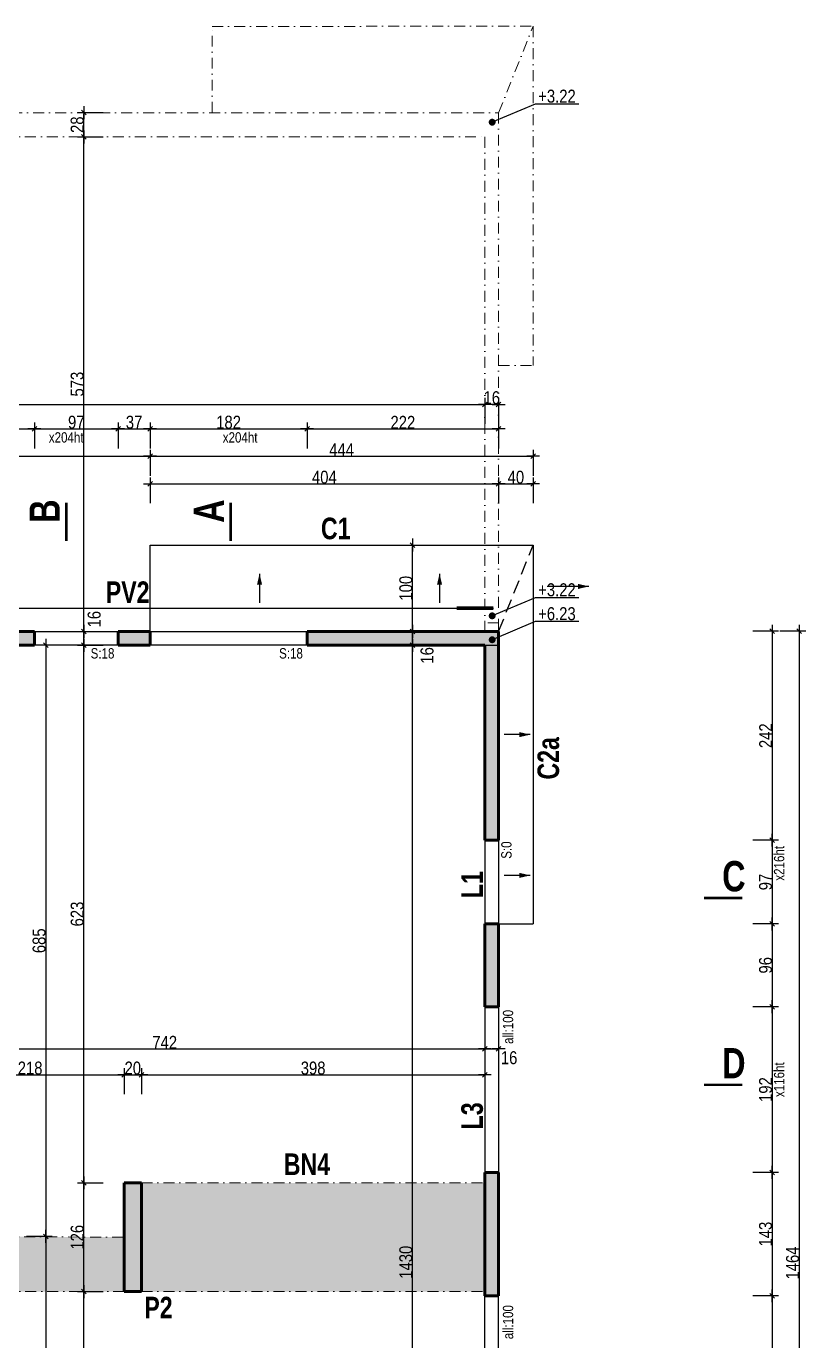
# Model space of a CAD drawing. Header units: centimetres. Extents: x 26018 to 82487, y -36363 to -12761.
# Drawn here: x 76307 to 77211, y -22152 to -20629 of the extents above; entities that cross this region are included whole.
import ezdxf
from ezdxf.enums import TextEntityAlignment as Align

# ---------------------------------------------------------------- set-up
doc = ezdxf.new("R2010")
doc.units = ezdxf.units.CM
doc.header["$LTSCALE"] = 0.5
doc.linetypes.add('CACHE2', pattern=[4.7625, 3.175, -1.5875])
doc.linetypes.add('TIRETPTX2', pattern=[50.8, 25.4, -12.7, 0, -12.7])
doc.layers.get('DEFPOINTS').update_dxf_attribs({"linetype": 'CONTINUOUS'})
for name, color, linetype in [('01_cote_gen', 4, 'CONTINUOUS'), ('01_linteaux', 2, 'CONTINUOUS'), ('01_poch_BN', 9, 'CONTINUOUS'), ('01_poch_murs', 253, 'CONTINUOUS'), ('01_poch_poteaux', 250, 'CONTINUOUS'), ('01_texte', 230, 'CONTINUOUS'), ('AA_COTES', 2, 'CONTINUOUS')]:
    doc.layers.add(name, color=color, linetype=linetype)
doc.layers.add('01_murs_coup', color=5, linetype='CONTINUOUS', lineweight=60)
doc.layers.add('01_tram_axes', color=2, linetype='TIRETPTX2', lineweight=9)
doc.styles.add('Arial Narrow', font='ARIALN.TTF')
doc.styles.add('impact', font='impact.ttf')
doc.styles.add('MATTE_TXT', font='arial.ttf')
doc.styles.add('STYLE2', font='ARIALN.TTF')
doc.dimstyles.new('JB50', dxfattribs={"dimscale": 0.1, "dimtxt": 150, "dimasz": 15, "dimexe": 0.1, "dimexo": 0.1, "dimgap": 0.09, "dimtad": 1, "dimdec": 1, "dimdsep": 46, "dimtxsty": 'STYLE2', "dimblk1": 'BOND_G', "dimblk2": 'BOND_D', "dimsah": 1, "dimcen": 1.5, "dimdle": 0.01, "dimse1": 1, "dimse2": 1, "dimclrd": 4, "dimclre": 2, "dimclrt": 6, "dimazin": 2, "dimtfac": 2.333333, "dimtdec": 1, "dimtix": 1, "dimtmove": 2, "dimatfit": 3, "dimldrblk": 'BOND_G', "dimfxl": 1, "dimtolj": 1, "dimtzin": 0, "dimarcsym": 0})

# ---------------------------------------------------------------- blocks, each defined once
blk = doc.blocks.new('BOND_G')
at = {"layer": 'AA_COTES', "color": 0}
for p, q in [((0, -5), (0, 15)), ((5, 0), (-5, 0)), ((1.8, 1.8), (-1.8, -1.8))]:
    blk.add_line(p, q, dxfattribs=at)
blk = doc.blocks.new('BOND_D')
at = {"layer": 'AA_COTES', "color": 0}
for p, q in [((5, 0), (-5, 0)), ((-1.8, -1.8), (1.8, 1.8)), ((0, 5), (0, -15))]:
    blk.add_line(p, q, dxfattribs=at)
blk = doc.blocks.new('*D6072')
at = {"layer": '01_cote_gen', "color": 4, "lineweight": -2, "ltscale": 2, "transparency": 16777216}
blk.add_line((77171.7, -21670.8), (77171.7, -21763.8), dxfattribs=at)
at = {"layer": 'DEFPOINTS', "color": 0, "ltscale": 2}
for p in [(77139.9, -21669.3), (77149.2, -21765.3), (77171.7, -21765.3)]:
    blk.add_point(p, dxfattribs=at)
at = {"layer": '01_cote_gen', "color": 4, "lineweight": -2, "ltscale": 2, "transparency": 16777216, "xscale": 1.5, "yscale": 1.5, "zscale": 1.5}
for name, p, rotation in [('BOND_G', (77171.7, -21669.3), 90), ('BOND_D', (77171.7, -21765.3), 270)]:
    blk.add_blockref(name, p, dxfattribs=dict(at, rotation=rotation))
at = {"layer": '01_cote_gen', "color": 6, "ltscale": 2, "transparency": 16777216, "insert": (77164.1, -21717.3), "char_height": 15, "attachment_point": 5, "rotation": 90, "style": 'STYLE2'}
blk.add_mtext('\\A1;96', dxfattribs=at)
blk = doc.blocks.new('*D6073')
at = {"layer": '01_cote_gen', "color": 4, "lineweight": -2, "ltscale": 2, "transparency": 16777216}
blk.add_line((77171.7, -21766.8), (77171.7, -21955.8), dxfattribs=at)
at = {"layer": 'DEFPOINTS', "color": 0, "ltscale": 2}
for p in [(77149.2, -21765.3), (77149.2, -21957.3), (77171.7, -21957.3)]:
    blk.add_point(p, dxfattribs=at)
at = {"layer": '01_cote_gen', "color": 4, "lineweight": -2, "ltscale": 2, "transparency": 16777216, "xscale": 1.5, "yscale": 1.5, "zscale": 1.5}
for name, p, rotation in [('BOND_G', (77171.7, -21765.3), 90), ('BOND_D', (77171.7, -21957.3), 270)]:
    blk.add_blockref(name, p, dxfattribs=dict(at, rotation=rotation))
at = {"layer": '01_cote_gen', "color": 6, "ltscale": 2, "transparency": 16777216, "insert": (77164.1, -21861.3), "char_height": 15, "attachment_point": 5, "rotation": 90, "style": 'STYLE2'}
blk.add_mtext('\\A1;192', dxfattribs=at)
blk = doc.blocks.new('*D6040')
at = {"layer": '01_cote_gen', "color": 4, "lineweight": -2, "ltscale": 2, "transparency": 16777216}
blk.add_line((77171.7, -21573.8), (77171.7, -21667.8), dxfattribs=at)
at = {"layer": 'DEFPOINTS', "color": 0, "ltscale": 2}
for p in [(77149.2, -21572.3), (77139.9, -21669.3), (77171.7, -21669.3)]:
    blk.add_point(p, dxfattribs=at)
at = {"layer": '01_cote_gen', "color": 4, "lineweight": -2, "ltscale": 2, "transparency": 16777216, "xscale": 1.5, "yscale": 1.5, "zscale": 1.5}
for name, p, rotation in [('BOND_G', (77171.7, -21572.3), 90), ('BOND_D', (77171.7, -21669.3), 270)]:
    blk.add_blockref(name, p, dxfattribs=dict(at, rotation=rotation))
at = {"layer": '01_cote_gen', "color": 6, "ltscale": 2, "transparency": 16777216, "insert": (77164.1, -21620.8), "char_height": 15, "attachment_point": 5, "rotation": 90, "style": 'STYLE2'}
blk.add_mtext('\\A1;97', dxfattribs=at)
blk = doc.blocks.new('*D5933')
at = {"layer": '01_cote_gen', "color": 4, "lineweight": -2, "transparency": 16777216}
blk.add_line((77171.7, -21331.8), (77171.7, -21570.8), dxfattribs=at)
at = {"layer": 'DEFPOINTS', "color": 0}
for p in [(77164.2, -21330.3), (77149.2, -21572.3), (77171.7, -21572.3)]:
    blk.add_point(p, dxfattribs=at)
at = {"layer": '01_cote_gen', "color": 4, "lineweight": -2, "transparency": 16777216, "xscale": 1.5, "yscale": 1.5, "zscale": 1.5}
for name, p, rotation in [('BOND_G', (77171.7, -21330.3), 90), ('BOND_D', (77171.7, -21572.3), 270)]:
    blk.add_blockref(name, p, dxfattribs=dict(at, rotation=rotation))
at = {"layer": '01_cote_gen', "color": 6, "transparency": 16777216, "insert": (77164.2, -21451.3), "char_height": 15, "attachment_point": 5, "rotation": 90, "style": 'STYLE2'}
blk.add_mtext('\\A1;242', dxfattribs=at)
blk = doc.blocks.new('*D5982')
at = {"layer": '01_cote_gen', "color": 4, "lineweight": -2, "transparency": 16777216}
blk.add_line((77171.7, -21958.8), (77171.7, -22098.8), dxfattribs=at)
at = {"layer": 'DEFPOINTS', "color": 0}
for p in [(77149.2, -21957.3), (76854.7, -22100.3), (77171.7, -22100.3)]:
    blk.add_point(p, dxfattribs=at)
at = {"layer": '01_cote_gen', "color": 4, "lineweight": -2, "transparency": 16777216, "xscale": 1.5, "yscale": 1.5, "zscale": 1.5}
for name, p, rotation in [('BOND_G', (77171.7, -21957.3), 90), ('BOND_D', (77171.7, -22100.3), 270)]:
    blk.add_blockref(name, p, dxfattribs=dict(at, rotation=rotation))
at = {"layer": '01_cote_gen', "color": 6, "transparency": 16777216, "insert": (77164.1, -22028.8), "char_height": 15, "attachment_point": 5, "rotation": 90, "style": 'STYLE2'}
blk.add_mtext('\\A1;143', dxfattribs=at)
blk = doc.blocks.new('*D6076')
at = {"layer": '01_cote_gen', "color": 4, "lineweight": -2, "transparency": 16777216}
blk.add_line((76204.2, -21844.1), (76419.2, -21844.1), dxfattribs=at)
at = {"layer": 'DEFPOINTS', "color": 0}
for p in [(76420.7, -21844.1), (76202.7, -21907.5), (76420.7, -21907.5)]:
    blk.add_point(p, dxfattribs=at)
at = {"layer": '01_cote_gen', "color": 4, "lineweight": -2, "transparency": 16777216, "xscale": 1.5, "yscale": 1.5, "zscale": 1.5, "rotation": 180}
blk.add_blockref('BOND_G', (76202.7, -21844.1), dxfattribs=at)
at = {"layer": '01_cote_gen', "color": 4, "lineweight": -2, "transparency": 16777216, "xscale": 1.5, "yscale": 1.5, "zscale": 1.5}
blk.add_blockref('BOND_D', (76420.7, -21844.1), dxfattribs=at)
at = {"layer": '01_cote_gen', "color": 6, "transparency": 16777216, "insert": (76311.7, -21836.5), "char_height": 15, "attachment_point": 5, "style": 'STYLE2'}
blk.add_mtext('\\A1;218', dxfattribs=at)
blk = doc.blocks.new('*D6077')
at = {"layer": '01_cote_gen', "color": 4, "lineweight": -2, "transparency": 16777216}
blk.add_line((76422.2, -21844.1), (76439.2, -21844.1), dxfattribs=at)
at = {"layer": 'DEFPOINTS', "color": 0}
for p in [(76420.7, -21851.6), (76440.7, -21844.1), (76440.7, -21907.5)]:
    blk.add_point(p, dxfattribs=at)
at = {"layer": '01_cote_gen', "color": 4, "lineweight": -2, "transparency": 16777216, "xscale": 1.5, "yscale": 1.5, "zscale": 1.5, "rotation": 180}
blk.add_blockref('BOND_G', (76420.7, -21844.1), dxfattribs=at)
at = {"layer": '01_cote_gen', "color": 4, "lineweight": -2, "transparency": 16777216, "xscale": 1.5, "yscale": 1.5, "zscale": 1.5}
blk.add_blockref('BOND_D', (76440.7, -21844.1), dxfattribs=at)
at = {"layer": '01_cote_gen', "color": 6, "transparency": 16777216, "insert": (76430.7, -21836.5), "char_height": 15, "attachment_point": 5, "style": 'STYLE2'}
blk.add_mtext('\\A1;20', dxfattribs=at)
blk = doc.blocks.new('*D6078')
at = {"layer": '01_cote_gen', "color": 4, "lineweight": -2, "transparency": 16777216}
blk.add_line((76442.2, -21844.1), (76837.2, -21844.1), dxfattribs=at)
at = {"layer": 'DEFPOINTS', "color": 0}
for p in [(76838.7, -21844.1), (76440.7, -21866.6), (76838.7, -21870.5)]:
    blk.add_point(p, dxfattribs=at)
at = {"layer": '01_cote_gen', "color": 4, "lineweight": -2, "transparency": 16777216, "xscale": 1.5, "yscale": 1.5, "zscale": 1.5, "rotation": 180}
blk.add_blockref('BOND_G', (76440.7, -21844.1), dxfattribs=at)
at = {"layer": '01_cote_gen', "color": 4, "lineweight": -2, "transparency": 16777216, "xscale": 1.5, "yscale": 1.5, "zscale": 1.5}
blk.add_blockref('BOND_D', (76838.7, -21844.1), dxfattribs=at)
at = {"layer": '01_cote_gen', "color": 6, "transparency": 16777216, "insert": (76639.7, -21836.5), "char_height": 15, "attachment_point": 5, "style": 'STYLE2'}
blk.add_mtext('\\A1;398', dxfattribs=at)
blk = doc.blocks.new('*D6080')
at = {"layer": '01_cote_gen', "color": 4, "lineweight": -2, "transparency": 16777216}
blk.add_line((76374, -22093.9), (76374, -21970.9), dxfattribs=at)
at = {"layer": 'DEFPOINTS', "color": 0}
for p in [(76374, -21969.4), (76420.7, -21969.4), (76420.7, -22095.4)]:
    blk.add_point(p, dxfattribs=at)
at = {"layer": '01_cote_gen', "color": 4, "lineweight": -2, "transparency": 16777216, "xscale": 1.5, "yscale": 1.5, "zscale": 1.5}
for name, p, rotation in [('BOND_D', (76374, -21969.4), 90), ('BOND_G', (76374, -22095.4), 270)]:
    blk.add_blockref(name, p, dxfattribs=dict(at, rotation=rotation))
at = {"layer": '01_cote_gen', "color": 6, "transparency": 16777216, "insert": (76366.3, -22032.4), "char_height": 15, "attachment_point": 5, "rotation": 90, "style": 'STYLE2'}
blk.add_mtext('\\A1;126', dxfattribs=at)
blk = doc.blocks.new('*D6081')
at = {"layer": '01_cote_gen', "color": 4, "lineweight": -2, "transparency": 16777216}
blk.add_line((76374, -21967.9), (76374, -21347.9), dxfattribs=at)
at = {"layer": 'DEFPOINTS', "color": 0}
for p in [(76374, -21346.4), (76440, -21346.4), (76396.5, -21969.4)]:
    blk.add_point(p, dxfattribs=at)
at = {"layer": '01_cote_gen', "color": 4, "lineweight": -2, "transparency": 16777216, "xscale": 1.5, "yscale": 1.5, "zscale": 1.5}
for name, p, rotation in [('BOND_D', (76374, -21346.4), 90), ('BOND_G', (76374, -21969.4), 270)]:
    blk.add_blockref(name, p, dxfattribs=dict(at, rotation=rotation))
at = {"layer": '01_cote_gen', "color": 6, "transparency": 16777216, "insert": (76366.3, -21657.9), "char_height": 15, "attachment_point": 5, "rotation": 90, "style": 'STYLE2'}
blk.add_mtext('\\A1;623', dxfattribs=at)
blk = doc.blocks.new('*D6082')
at = {"layer": '01_cote_gen', "color": 4, "lineweight": -2, "transparency": 16777216}
blk.add_line((76374, -21344.9), (76374, -21331.9), dxfattribs=at)
at = {"layer": 'DEFPOINTS', "color": 0}
for p in [(76374, -21330.4), (76489.2, -21330.4), (76489.2, -21346.4)]:
    blk.add_point(p, dxfattribs=at)
at = {"layer": '01_cote_gen', "color": 4, "lineweight": -2, "transparency": 16777216, "xscale": 1.5, "yscale": 1.5, "zscale": 1.5}
for name, p, rotation in [('BOND_D', (76374, -21330.4), 90), ('BOND_G', (76374, -21346.4), 270)]:
    blk.add_blockref(name, p, dxfattribs=dict(at, rotation=rotation))
at = {"layer": '01_cote_gen', "color": 6, "transparency": 16777216, "insert": (76386, -21316.3), "char_height": 15, "attachment_point": 5, "rotation": 90, "style": 'STYLE2'}
blk.add_mtext('\\A1;16', dxfattribs=at)
blk = doc.blocks.new('*D6083')
at = {"layer": '01_cote_gen', "color": 4, "lineweight": -2, "transparency": 16777216}
blk.add_line((76374, -21328.9), (76374, -20758.9), dxfattribs=at)
at = {"layer": 'DEFPOINTS', "color": 0}
for p in [(76374, -20757.4), (76412.4, -20757.4), (76449.5, -21330.4)]:
    blk.add_point(p, dxfattribs=at)
at = {"layer": '01_cote_gen', "color": 4, "lineweight": -2, "transparency": 16777216, "xscale": 1.5, "yscale": 1.5, "zscale": 1.5}
for name, p, rotation in [('BOND_D', (76374, -20757.4), 90), ('BOND_G', (76374, -21330.4), 270)]:
    blk.add_blockref(name, p, dxfattribs=dict(at, rotation=rotation))
at = {"layer": '01_cote_gen', "color": 6, "transparency": 16777216, "insert": (76366.3, -21043.9), "char_height": 15, "attachment_point": 5, "rotation": 90, "style": 'STYLE2'}
blk.add_mtext('\\A1;573', dxfattribs=at)
blk = doc.blocks.new('*D6084')
at = {"layer": '01_cote_gen', "color": 4, "lineweight": -2, "transparency": 16777216}
blk.add_line((76374, -20755.8), (76374, -20730.8), dxfattribs=at)
at = {"layer": 'DEFPOINTS', "color": 0}
for p in [(76374, -20729.3), (76413.5, -20729.3), (76413.5, -20757.3)]:
    blk.add_point(p, dxfattribs=at)
at = {"layer": '01_cote_gen', "color": 4, "lineweight": -2, "transparency": 16777216, "xscale": 1.5, "yscale": 1.5, "zscale": 1.5}
for name, p, rotation in [('BOND_D', (76374, -20729.3), 90), ('BOND_G', (76374, -20757.3), 270)]:
    blk.add_blockref(name, p, dxfattribs=dict(at, rotation=rotation))
at = {"layer": '01_cote_gen', "color": 6, "transparency": 16777216, "insert": (76366.3, -20743.3), "char_height": 15, "attachment_point": 5, "rotation": 90, "style": 'STYLE2'}
blk.add_mtext('\\A1;28', dxfattribs=at)
blk = doc.blocks.new('*D6085')
at = {"layer": '01_cote_gen', "color": 4, "lineweight": -2, "transparency": 16777216}
blk.add_line((76098.2, -21814.1), (76837.2, -21814.1), dxfattribs=at)
at = {"layer": 'DEFPOINTS', "color": 0}
for p in [(76096.7, -21807.2), (76838.7, -21800), (76838.7, -21814.1)]:
    blk.add_point(p, dxfattribs=at)
at = {"layer": '01_cote_gen', "color": 4, "lineweight": -2, "transparency": 16777216, "xscale": 1.5, "yscale": 1.5, "zscale": 1.5, "rotation": 180}
blk.add_blockref('BOND_G', (76096.7, -21814.1), dxfattribs=at)
at = {"layer": '01_cote_gen', "color": 4, "lineweight": -2, "transparency": 16777216, "xscale": 1.5, "yscale": 1.5, "zscale": 1.5}
blk.add_blockref('BOND_D', (76838.7, -21814.1), dxfattribs=at)
at = {"layer": '01_cote_gen', "color": 6, "transparency": 16777216, "insert": (76467.7, -21806.6), "char_height": 15, "attachment_point": 5, "style": 'STYLE2'}
blk.add_mtext('\\A1;742', dxfattribs=at)
blk = doc.blocks.new('*D6097')
at = {"layer": '01_cote_gen', "color": 4, "lineweight": -2, "transparency": 16777216}
blk.add_line((76374, -22774.9), (76374, -22096.9), dxfattribs=at)
at = {"layer": 'DEFPOINTS', "color": 0}
for p in [(76374, -22095.4), (76396.5, -22095.4), (76383.6, -22776.4)]:
    blk.add_point(p, dxfattribs=at)
at = {"layer": '01_cote_gen', "color": 4, "lineweight": -2, "transparency": 16777216, "xscale": 1.5, "yscale": 1.5, "zscale": 1.5}
for name, p, rotation in [('BOND_D', (76374, -22095.4), 90), ('BOND_G', (76374, -22776.4), 270)]:
    blk.add_blockref(name, p, dxfattribs=dict(at, rotation=rotation))
at = {"layer": '01_cote_gen', "color": 6, "transparency": 16777216, "insert": (76366.3, -22435.9), "char_height": 15, "attachment_point": 5, "rotation": 90, "style": 'STYLE2'}
blk.add_mtext('\\A1;681', dxfattribs=at)
blk = doc.blocks.new('*D6099')
at = {"layer": '01_cote_gen', "color": 4, "lineweight": -2, "transparency": 16777216}
blk.add_line((76329.9, -21347.9), (76329.9, -22029.9), dxfattribs=at)
at = {"layer": 'DEFPOINTS', "color": 0}
for p in [(76329.9, -21346.4), (76307.4, -22031.4), (76329.9, -22031.4)]:
    blk.add_point(p, dxfattribs=at)
at = {"layer": '01_cote_gen', "color": 4, "lineweight": -2, "transparency": 16777216, "xscale": 1.5, "yscale": 1.5, "zscale": 1.5}
for name, p, rotation in [('BOND_G', (76329.9, -21346.4), 90), ('BOND_D', (76329.9, -22031.4), 270)]:
    blk.add_blockref(name, p, dxfattribs=dict(at, rotation=rotation))
at = {"layer": '01_cote_gen', "color": 6, "transparency": 16777216, "insert": (76322.2, -21688.9), "char_height": 15, "attachment_point": 5, "rotation": 90, "style": 'STYLE2'}
blk.add_mtext('\\A1;685', dxfattribs=at)
blk = doc.blocks.new('*D6101')
at = {"layer": '01_cote_gen', "color": 4, "lineweight": -2, "transparency": 16777216}
blk.add_line((76329.9, -22032.9), (76329.9, -22774.9), dxfattribs=at)
at = {"layer": 'DEFPOINTS', "color": 0}
for p in [(76322.4, -22031.4), (76329.9, -22776.4), (76340, -22776.4)]:
    blk.add_point(p, dxfattribs=at)
at = {"layer": '01_cote_gen', "color": 4, "lineweight": -2, "transparency": 16777216, "xscale": 1.5, "yscale": 1.5, "zscale": 1.5}
for name, p, rotation in [('BOND_G', (76329.9, -22031.4), 90), ('BOND_D', (76329.9, -22776.4), 270)]:
    blk.add_blockref(name, p, dxfattribs=dict(at, rotation=rotation))
at = {"layer": '01_cote_gen', "color": 6, "transparency": 16777216, "insert": (76321.3, -22437.6), "char_height": 15, "attachment_point": 5, "rotation": 90, "style": 'STYLE2'}
blk.add_mtext('\\A1;745', dxfattribs=at)
blk = doc.blocks.new('*D6131')
at = {"layer": '01_cote_gen', "color": 4, "lineweight": -2, "transparency": 16777216}
blk.add_line((75838.2, -21095.8), (76315.2, -21095.8), dxfattribs=at)
at = {"layer": 'DEFPOINTS', "color": 0}
for p in [(76316.7, -21095.8), (75836.7, -21132.7), (76316.7, -21132.7)]:
    blk.add_point(p, dxfattribs=at)
at = {"layer": '01_cote_gen', "color": 4, "lineweight": -2, "transparency": 16777216, "xscale": 1.5, "yscale": 1.5, "zscale": 1.5, "rotation": 180}
blk.add_blockref('BOND_G', (75836.7, -21095.8), dxfattribs=at)
at = {"layer": '01_cote_gen', "color": 4, "lineweight": -2, "transparency": 16777216, "xscale": 1.5, "yscale": 1.5, "zscale": 1.5}
blk.add_blockref('BOND_D', (76316.7, -21095.8), dxfattribs=at)
at = {"layer": '01_cote_gen', "color": 6, "transparency": 16777216, "insert": (76076.7, -21088.1), "char_height": 15, "attachment_point": 5, "style": 'STYLE2'}
blk.add_mtext('\\A1;480', dxfattribs=at)
blk = doc.blocks.new('*D6132')
at = {"layer": '01_cote_gen', "color": 4, "lineweight": -2, "transparency": 16777216}
blk.add_line((76318.2, -21095.8), (76412.2, -21095.8), dxfattribs=at)
at = {"layer": 'DEFPOINTS', "color": 0}
for p in [(76413.7, -21095.8), (76316.7, -21132.7), (76413.7, -21132.7)]:
    blk.add_point(p, dxfattribs=at)
at = {"layer": '01_cote_gen', "color": 4, "lineweight": -2, "transparency": 16777216, "xscale": 1.5, "yscale": 1.5, "zscale": 1.5, "rotation": 180}
blk.add_blockref('BOND_G', (76316.7, -21095.8), dxfattribs=at)
at = {"layer": '01_cote_gen', "color": 4, "lineweight": -2, "transparency": 16777216, "xscale": 1.5, "yscale": 1.5, "zscale": 1.5}
blk.add_blockref('BOND_D', (76413.7, -21095.8), dxfattribs=at)
at = {"layer": '01_cote_gen', "color": 6, "transparency": 16777216, "insert": (76365.2, -21088.1), "char_height": 15, "attachment_point": 5, "style": 'STYLE2'}
blk.add_mtext('\\A1;97', dxfattribs=at)
blk = doc.blocks.new('*D6133')
at = {"layer": '01_cote_gen', "color": 4, "lineweight": -2, "transparency": 16777216}
blk.add_line((76415.2, -21095.8), (76449.2, -21095.8), dxfattribs=at)
at = {"layer": 'DEFPOINTS', "color": 0}
for p in [(76450.7, -21095.8), (76413.7, -21132.7), (76450.7, -21141.7)]:
    blk.add_point(p, dxfattribs=at)
at = {"layer": '01_cote_gen', "color": 4, "lineweight": -2, "transparency": 16777216, "xscale": 1.5, "yscale": 1.5, "zscale": 1.5, "rotation": 180}
blk.add_blockref('BOND_G', (76413.7, -21095.8), dxfattribs=at)
at = {"layer": '01_cote_gen', "color": 4, "lineweight": -2, "transparency": 16777216, "xscale": 1.5, "yscale": 1.5, "zscale": 1.5}
blk.add_blockref('BOND_D', (76450.7, -21095.8), dxfattribs=at)
at = {"layer": '01_cote_gen', "color": 6, "transparency": 16777216, "insert": (76432.2, -21088.1), "char_height": 15, "attachment_point": 5, "style": 'STYLE2'}
blk.add_mtext('\\A1;37', dxfattribs=at)
blk = doc.blocks.new('*D6134')
at = {"layer": '01_cote_gen', "color": 4, "lineweight": -2, "transparency": 16777216}
blk.add_line((76452.2, -21095.8), (76631.2, -21095.8), dxfattribs=at)
at = {"layer": 'DEFPOINTS', "color": 0}
for p in [(76632.7, -21095.8), (76450.7, -21141.7), (76632.7, -21141.7)]:
    blk.add_point(p, dxfattribs=at)
at = {"layer": '01_cote_gen', "color": 4, "lineweight": -2, "transparency": 16777216, "xscale": 1.5, "yscale": 1.5, "zscale": 1.5, "rotation": 180}
blk.add_blockref('BOND_G', (76450.7, -21095.8), dxfattribs=at)
at = {"layer": '01_cote_gen', "color": 4, "lineweight": -2, "transparency": 16777216, "xscale": 1.5, "yscale": 1.5, "zscale": 1.5}
blk.add_blockref('BOND_D', (76632.7, -21095.8), dxfattribs=at)
at = {"layer": '01_cote_gen', "color": 6, "transparency": 16777216, "insert": (76541.7, -21088.1), "char_height": 15, "attachment_point": 5, "style": 'STYLE2'}
blk.add_mtext('\\A1;182', dxfattribs=at)
blk = doc.blocks.new('*D6135')
at = {"layer": '01_cote_gen', "color": 4, "lineweight": -2, "transparency": 16777216}
blk.add_line((76634.2, -21095.8), (76853.2, -21095.8), dxfattribs=at)
at = {"layer": 'DEFPOINTS', "color": 0}
for p in [(76854.7, -21095.8), (76632.7, -21141.7), (76854.7, -21246.6)]:
    blk.add_point(p, dxfattribs=at)
at = {"layer": '01_cote_gen', "color": 4, "lineweight": -2, "transparency": 16777216, "xscale": 1.5, "yscale": 1.5, "zscale": 1.5, "rotation": 180}
blk.add_blockref('BOND_G', (76632.7, -21095.8), dxfattribs=at)
at = {"layer": '01_cote_gen', "color": 4, "lineweight": -2, "transparency": 16777216, "xscale": 1.5, "yscale": 1.5, "zscale": 1.5}
blk.add_blockref('BOND_D', (76854.7, -21095.8), dxfattribs=at)
at = {"layer": '01_cote_gen', "color": 6, "transparency": 16777216, "insert": (76743.7, -21088.2), "char_height": 15, "attachment_point": 5, "style": 'STYLE2'}
blk.add_mtext('\\A1;222', dxfattribs=at)
blk = doc.blocks.new('*D6137')
at = {"layer": '01_cote_gen', "color": 4, "lineweight": -2, "transparency": 16777216}
for p, q in [((76837.2, -21067.4), (76835.7, -21067.4)), ((76854.7, -21067.4), (76838.7, -21067.4)), ((76856.2, -21067.4), (76857.7, -21067.4))]:
    blk.add_line(p, q, dxfattribs=at)
at = {"layer": 'DEFPOINTS', "color": 0}
for p in [(76838.7, -21067.4), (76838.7, -21165.3), (76854.7, -21165.3)]:
    blk.add_point(p, dxfattribs=at)
at = {"layer": '01_cote_gen', "color": 4, "lineweight": -2, "transparency": 16777216, "xscale": 1.5, "yscale": 1.5, "zscale": 1.5}
blk.add_blockref('BOND_D', (76838.7, -21067.4), dxfattribs=at)
at = {"layer": '01_cote_gen', "color": 4, "lineweight": -2, "transparency": 16777216, "xscale": 1.5, "yscale": 1.5, "zscale": 1.5, "rotation": 180}
blk.add_blockref('BOND_G', (76854.7, -21067.4), dxfattribs=at)
at = {"layer": '01_cote_gen', "color": 6, "transparency": 16777216, "insert": (76846.7, -21059.7), "char_height": 15, "attachment_point": 5, "style": 'STYLE2'}
blk.add_mtext('\\A1;16', dxfattribs=at)
blk = doc.blocks.new('*D6138')
at = {"layer": '01_cote_gen', "color": 4, "lineweight": -2, "transparency": 16777216}
blk.add_line((75338.2, -21067.4), (76837.2, -21067.4), dxfattribs=at)
at = {"layer": 'DEFPOINTS', "color": 0}
for p in [(76838.7, -21067.4), (75336.7, -21079.7), (76838.7, -21084.8)]:
    blk.add_point(p, dxfattribs=at)
at = {"layer": '01_cote_gen', "color": 4, "lineweight": -2, "transparency": 16777216, "xscale": 1.5, "yscale": 1.5, "zscale": 1.5, "rotation": 180}
blk.add_blockref('BOND_G', (75336.7, -21067.4), dxfattribs=at)
at = {"layer": '01_cote_gen', "color": 4, "lineweight": -2, "transparency": 16777216, "xscale": 1.5, "yscale": 1.5, "zscale": 1.5}
blk.add_blockref('BOND_D', (76838.7, -21067.4), dxfattribs=at)
at = {"layer": '01_cote_gen', "color": 6, "transparency": 16777216, "insert": (76087.7, -21059.7), "char_height": 15, "attachment_point": 5, "style": 'STYLE2'}
blk.add_mtext('\\A1;1502', dxfattribs=at)
blk = doc.blocks.new('*D6142')
at = {"layer": '01_cote_gen', "color": 4, "lineweight": -2, "transparency": 16777216}
blk.add_line((75667.2, -21127.5), (76449.2, -21127.5), dxfattribs=at)
at = {"layer": 'DEFPOINTS', "color": 0}
for p in [(76450.7, -21127.5), (75665.7, -21182), (76450.7, -21230.4)]:
    blk.add_point(p, dxfattribs=at)
at = {"layer": '01_cote_gen', "color": 4, "lineweight": -2, "transparency": 16777216, "xscale": 1.5, "yscale": 1.5, "zscale": 1.5, "rotation": 180}
blk.add_blockref('BOND_G', (75665.7, -21127.5), dxfattribs=at)
at = {"layer": '01_cote_gen', "color": 4, "lineweight": -2, "transparency": 16777216, "xscale": 1.5, "yscale": 1.5, "zscale": 1.5}
blk.add_blockref('BOND_D', (76450.7, -21127.5), dxfattribs=at)
at = {"layer": '01_cote_gen', "color": 6, "transparency": 16777216, "insert": (76058.2, -21119.8), "char_height": 15, "attachment_point": 5, "style": 'STYLE2'}
blk.add_mtext('\\A1;785', dxfattribs=at)
blk = doc.blocks.new('*D6143')
at = {"layer": '01_cote_gen', "color": 4, "lineweight": -2, "transparency": 16777216}
blk.add_line((76452.2, -21127.5), (76893.2, -21127.5), dxfattribs=at)
at = {"layer": 'DEFPOINTS', "color": 0}
for p in [(76894.7, -21127.5), (76450.7, -21230.4), (76894.7, -21230.4)]:
    blk.add_point(p, dxfattribs=at)
at = {"layer": '01_cote_gen', "color": 4, "lineweight": -2, "transparency": 16777216, "xscale": 1.5, "yscale": 1.5, "zscale": 1.5, "rotation": 180}
blk.add_blockref('BOND_G', (76450.7, -21127.5), dxfattribs=at)
at = {"layer": '01_cote_gen', "color": 4, "lineweight": -2, "transparency": 16777216, "xscale": 1.5, "yscale": 1.5, "zscale": 1.5}
blk.add_blockref('BOND_D', (76894.7, -21127.5), dxfattribs=at)
at = {"layer": '01_cote_gen', "color": 6, "transparency": 16777216, "insert": (76672.7, -21119.9), "char_height": 15, "attachment_point": 5, "style": 'STYLE2'}
blk.add_mtext('\\A1;444', dxfattribs=at)
blk = doc.blocks.new('*D6144')
at = {"layer": '01_cote_gen', "color": 4, "lineweight": -2, "transparency": 16777216}
blk.add_line((76452.2, -21159.5), (76853.2, -21159.5), dxfattribs=at)
at = {"layer": 'DEFPOINTS', "color": 0}
for p in [(76854.7, -21159.5), (76450.7, -21230.4), (76854.7, -21230.4)]:
    blk.add_point(p, dxfattribs=at)
at = {"layer": '01_cote_gen', "color": 4, "lineweight": -2, "transparency": 16777216, "xscale": 1.5, "yscale": 1.5, "zscale": 1.5, "rotation": 180}
blk.add_blockref('BOND_G', (76450.7, -21159.5), dxfattribs=at)
at = {"layer": '01_cote_gen', "color": 4, "lineweight": -2, "transparency": 16777216, "xscale": 1.5, "yscale": 1.5, "zscale": 1.5}
blk.add_blockref('BOND_D', (76854.7, -21159.5), dxfattribs=at)
at = {"layer": '01_cote_gen', "color": 6, "transparency": 16777216, "insert": (76652.7, -21151.8), "char_height": 15, "attachment_point": 5, "style": 'STYLE2'}
blk.add_mtext('\\A1;404', dxfattribs=at)
blk = doc.blocks.new('*D6145')
at = {"layer": '01_cote_gen', "color": 4, "lineweight": -2, "transparency": 16777216}
blk.add_line((76856.2, -21159.5), (76893.2, -21159.5), dxfattribs=at)
at = {"layer": 'DEFPOINTS', "color": 0}
for p in [(76894.7, -21159.5), (76854.7, -21230.4), (76894.7, -21230.4)]:
    blk.add_point(p, dxfattribs=at)
at = {"layer": '01_cote_gen', "color": 4, "lineweight": -2, "transparency": 16777216, "xscale": 1.5, "yscale": 1.5, "zscale": 1.5, "rotation": 180}
blk.add_blockref('BOND_G', (76854.7, -21159.5), dxfattribs=at)
at = {"layer": '01_cote_gen', "color": 4, "lineweight": -2, "transparency": 16777216, "xscale": 1.5, "yscale": 1.5, "zscale": 1.5}
blk.add_blockref('BOND_D', (76894.7, -21159.5), dxfattribs=at)
at = {"layer": '01_cote_gen', "color": 6, "transparency": 16777216, "insert": (76874.7, -21151.8), "char_height": 15, "attachment_point": 5, "style": 'STYLE2'}
blk.add_mtext('\\A1;40', dxfattribs=at)
blk = doc.blocks.new('*D6146')
at = {"layer": '01_cote_gen', "color": 4, "lineweight": -2, "transparency": 16777216}
blk.add_line((77171.7, -22101.8), (77171.7, -22290.8), dxfattribs=at)
at = {"layer": 'DEFPOINTS', "color": 0}
for p in [(77149.2, -22100.3), (77164.2, -22292.3), (77171.7, -22292.3)]:
    blk.add_point(p, dxfattribs=at)
at = {"layer": '01_cote_gen', "color": 4, "lineweight": -2, "transparency": 16777216, "xscale": 1.5, "yscale": 1.5, "zscale": 1.5}
for name, p, rotation in [('BOND_G', (77171.7, -22100.3), 90), ('BOND_D', (77171.7, -22292.3), 270)]:
    blk.add_blockref(name, p, dxfattribs=dict(at, rotation=rotation))
at = {"layer": '01_cote_gen', "color": 6, "transparency": 16777216, "insert": (77164.1, -22196.3), "char_height": 15, "attachment_point": 5, "rotation": 90, "style": 'STYLE2'}
blk.add_mtext('\\A1;192', dxfattribs=at)
blk = doc.blocks.new('*D6147')
at = {"layer": '01_cote_gen', "color": 4, "lineweight": -2, "transparency": 16777216}
blk.add_line((77203.1, -21331.8), (77203.1, -22792.8), dxfattribs=at)
at = {"layer": 'DEFPOINTS', "color": 0}
for p in [(77179.2, -21330.3), (77179.2, -22794.3), (77203.1, -22794.3)]:
    blk.add_point(p, dxfattribs=at)
at = {"layer": '01_cote_gen', "color": 4, "lineweight": -2, "transparency": 16777216, "xscale": 1.5, "yscale": 1.5, "zscale": 1.5}
for name, p, rotation in [('BOND_G', (77203.1, -21330.3), 90), ('BOND_D', (77203.1, -22794.3), 270)]:
    blk.add_blockref(name, p, dxfattribs=dict(at, rotation=rotation))
at = {"layer": '01_cote_gen', "color": 6, "transparency": 16777216, "insert": (77195.4, -22062.3), "char_height": 15, "attachment_point": 5, "rotation": 90, "style": 'STYLE2'}
blk.add_mtext('\\A1;1464', dxfattribs=at)
blk = doc.blocks.new('*D6148')
at = {"layer": '01_cote_gen', "color": 4, "lineweight": -2, "transparency": 16777216}
blk.add_line((76754.9, -22774.9), (76754.9, -21347.9), dxfattribs=at)
at = {"layer": 'DEFPOINTS', "color": 0}
for p in [(76754.9, -21346.4), (76808.6, -21346.4), (76808.6, -22776.4)]:
    blk.add_point(p, dxfattribs=at)
at = {"layer": '01_cote_gen', "color": 4, "lineweight": -2, "transparency": 16777216, "xscale": 1.5, "yscale": 1.5, "zscale": 1.5}
for name, p, rotation in [('BOND_D', (76754.9, -21346.4), 90), ('BOND_G', (76754.9, -22776.4), 270)]:
    blk.add_blockref(name, p, dxfattribs=dict(at, rotation=rotation))
at = {"layer": '01_cote_gen', "color": 6, "transparency": 16777216, "insert": (76747.2, -22061.4), "char_height": 15, "attachment_point": 5, "rotation": 90, "style": 'STYLE2'}
blk.add_mtext('\\A1;1430', dxfattribs=at)
blk = doc.blocks.new('*D6149')
at = {"layer": '01_cote_gen', "color": 4, "lineweight": -2, "transparency": 16777216}
blk.add_line((76754.9, -21344.9), (76754.9, -21331.9), dxfattribs=at)
at = {"layer": 'DEFPOINTS', "color": 0}
for p in [(76754.9, -21330.4), (76787.1, -21330.4), (76787.1, -21346.4)]:
    blk.add_point(p, dxfattribs=at)
at = {"layer": '01_cote_gen', "color": 4, "lineweight": -2, "transparency": 16777216, "xscale": 1.5, "yscale": 1.5, "zscale": 1.5}
for name, p, rotation in [('BOND_D', (76754.9, -21330.4), 90), ('BOND_G', (76754.9, -21346.4), 270)]:
    blk.add_blockref(name, p, dxfattribs=dict(at, rotation=rotation))
at = {"layer": '01_cote_gen', "color": 6, "transparency": 16777216, "insert": (76771.8, -21358.2), "char_height": 15, "attachment_point": 5, "rotation": 90, "style": 'STYLE2'}
blk.add_mtext('\\A1;16', dxfattribs=at)
blk = doc.blocks.new('*D6150')
at = {"layer": '01_cote_gen', "color": 4, "lineweight": -2, "transparency": 16777216}
blk.add_line((76754.9, -21328.9), (76754.9, -21231.9), dxfattribs=at)
at = {"layer": 'DEFPOINTS', "color": 0}
for p in [(76754.9, -21230.4), (76776.1, -21230.4), (76776.1, -21330.4)]:
    blk.add_point(p, dxfattribs=at)
at = {"layer": '01_cote_gen', "color": 4, "lineweight": -2, "transparency": 16777216, "xscale": 1.5, "yscale": 1.5, "zscale": 1.5}
for name, p, rotation in [('BOND_D', (76754.9, -21230.4), 90), ('BOND_G', (76754.9, -21330.4), 270)]:
    blk.add_blockref(name, p, dxfattribs=dict(at, rotation=rotation))
at = {"layer": '01_cote_gen', "color": 6, "transparency": 16777216, "insert": (76747.2, -21280.4), "char_height": 15, "attachment_point": 5, "rotation": 90, "style": 'STYLE2'}
blk.add_mtext('\\A1;100', dxfattribs=at)
blk = doc.blocks.new('*D6253')
at = {"layer": '01_cote_gen', "color": 4, "lineweight": -2, "transparency": 16777216}
blk.add_line((76840.2, -21814.1), (76853.2, -21814.1), dxfattribs=at)
at = {"layer": 'DEFPOINTS', "color": 0}
for p in [(76838.7, -21821.6), (76854.7, -21814.1), (76854.7, -21821.6)]:
    blk.add_point(p, dxfattribs=at)
at = {"layer": '01_cote_gen', "color": 4, "lineweight": -2, "transparency": 16777216, "xscale": 1.5, "yscale": 1.5, "zscale": 1.5, "rotation": 180}
blk.add_blockref('BOND_G', (76838.7, -21814.1), dxfattribs=at)
at = {"layer": '01_cote_gen', "color": 4, "lineweight": -2, "transparency": 16777216, "xscale": 1.5, "yscale": 1.5, "zscale": 1.5}
blk.add_blockref('BOND_D', (76854.7, -21814.1), dxfattribs=at)
at = {"layer": '01_cote_gen', "color": 6, "transparency": 16777216, "insert": (76866.8, -21824.5), "char_height": 15, "attachment_point": 5, "style": 'STYLE2'}
blk.add_mtext('\\A1;16', dxfattribs=at)

msp = doc.modelspace()

# ---------------------------------------------------------------- hatches: boundary and pattern name
at = {"layer": '01_poch_BN'}
h = msp.add_hatch(color=256, dxfattribs=at)
h.dxf.hatch_style = 1
h.paths.add_polyline_path([(76838.716, -21969.389), (76440.72, -21969.389), (76440.72, -22095.389), (76838.716, -22095.389)])
h = msp.add_hatch(color=256, dxfattribs=at)
h.dxf.hatch_style = 1
h.paths.add_polyline_path([(76420.72, -22032.389), (76202.72, -22031.389), (76202.72, -22095.389), (76420.72, -22095.389)])
at = {"layer": '01_poch_murs'}
h = msp.add_hatch(color=256, dxfattribs=at)
h.dxf.hatch_style = 1
h.paths.add_polyline_path([(75336.718, -21346.388), (75320.718, -21346.388), (75320.718, -21526.322), (75336.718, -21526.322)])
h.paths.add_polyline_path([(75336.718, -21623.322), (75320.718, -21623.322), (75320.718, -21670.324), (75336.718, -21670.324)])
h.paths.add_polyline_path([(75336.718, -21862.324), (75320.718, -21862.324), (75320.718, -22057.319), (75336.718, -22057.319)])
h.paths.add_polyline_path([(75336.737, -22249.323), (75320.799, -22249.311), (75320.799, -22249.317), (75320.708, -22565.317), (75320.752, -22565.317), (75336.708, -22565.318)])
h.paths.add_polyline_path([(75740.718, -22776.379), (75336.718, -22776.32), (75336.733, -22662.319), (75320.733, -22662.319), (75320.718, -22794.317), (75740.718, -22794.379)])
h.paths.add_polyline_path([(76025.721, -22776.421), (75990.722, -22776.415), (75990.722, -22543.357), (76025.721, -22543.357), (76025.721, -22174.341), (76007.746, -22174.34), (76007.721, -22525.357), (75972.722, -22525.357), (75972.722, -22776.412), (75837.718, -22776.393), (75837.718, -22794.421), (76025.721, -22794.421)])
h.paths.add_polyline_path([(76025.721, -22049.341), (76007.755, -22049.341), (76007.753, -22072.34), (76025.721, -22072.341)])
h.paths.add_polyline_path([(76202.72, -22049.341), (76184.72, -22049.341), (76184.72, -22225.397), (76149.717, -22225.391), (76149.717, -22371.33), (76167.717, -22371.329), (76167.717, -22243.392), (76202.72, -22243.391)])
h.paths.add_polyline_path([(76167.717, -22473.326), (76149.717, -22473.327), (76149.717, -22794.395), (76331.733, -22794.394), (76331.731, -22776.388), (76167.717, -22776.388)])
h.paths.add_polyline_path([(76854.716, -22628.331), (76838.716, -22628.333), (76838.716, -22776.39), (76428.731, -22776.388), (76428.733, -22794.393), (76854.733, -22794.39)])
h.paths.add_polyline_path([(76854.716, -22292.537), (76838.716, -22292.537), (76838.716, -22531.348), (76854.716, -22531.348)])
h.paths.add_polyline_path([(76854.716, -21957.337), (76838.716, -21957.337), (76838.716, -22100.337), (76854.716, -22100.337)])
h.paths.add_polyline_path([(76854.716, -21669.332), (76838.716, -21669.332), (76838.716, -21765.331), (76854.716, -21765.331)])
h.paths.add_polyline_path([(76854.716, -21346.389), (76838.716, -21346.389), (76838.716, -21572.331), (76854.716, -21572.331)])
at = {"layer": '01_poch_poteaux'}
h = msp.add_hatch(color=256, dxfattribs=at)
h.dxf.hatch_style = 1
h.paths.add_polyline_path([(75483.718, -21330.388), (75320.725, -21330.388), (75320.725, -21330.406), (75320.718, -21330.388), (75320.718, -21346.388), (75336.718, -21346.388), (75483.718, -21346.388)])
h.paths.add_polyline_path([(75739.718, -21330.388), (75665.718, -21330.388), (75665.718, -21346.388), (75739.718, -21346.388)])
h.paths.add_polyline_path([(76316.718, -21330.389), (75836.718, -21330.388), (75836.718, -21346.388), (76078.716, -21346.389), (76078.716, -22031.389), (76007.756, -22031.388), (76007.755, -22049.341), (76025.721, -22049.341), (76184.72, -22049.341), (76202.72, -22049.341), (76202.72, -22031.389), (76096.716, -22031.389), (76096.716, -21346.389), (76316.718, -21346.389)])
h.paths.add_polyline_path([(76854.716, -21330.39), (76632.718, -21330.389), (76632.718, -21346.389), (76838.716, -21346.389), (76854.716, -21346.389)])
h.paths.add_polyline_path([(76450.718, -21330.389), (76413.718, -21330.389), (76413.718, -21346.389), (76450.718, -21346.389)])
h = msp.add_hatch(color=256, dxfattribs=at)
h.dxf.hatch_style = 1
h.paths.add_polyline_path([(76440.72, -21969.389), (76420.72, -21969.389), (76420.72, -22095.389), (76440.72, -22095.389)])

# ---------------------------------------------------------------- linework, layer by layer
at = {"layer": '01_linteaux'}
for p, q in [((76450.718, -21230.389), (76894.716, -21230.39)), ((76450.718, -21330.388), (76450.718, -21230.389)), ((76894.716, -21230.39), (76894.716, -21669.332)), ((76316.718, -21330.388), (76413.718, -21330.388)), ((76450.718, -21330.389), (76632.718, -21330.389)), ((76413.718, -21346.389), (76316.718, -21346.389)), ((76632.718, -21346.389), (76450.718, -21346.389)), ((76838.716, -21572.331), (76838.716, -21669.332)), ((76854.716, -21572.331), (76854.716, -21669.332)), ((76854.716, -21669.332), (76894.716, -21669.332)), ((76838.716, -21765.331), (76838.716, -21957.337)), ((76854.716, -21765.331), (76854.716, -21957.337)), ((76838.716, -22292.317), (76838.716, -22100.337)), ((76854.716, -22292.317), (76854.716, -22100.337))]:
    msp.add_line(p, q, dxfattribs=at)
at = {"layer": '01_linteaux', "linetype": 'CACHE2', "ltscale": 10}
msp.add_line((76854.716, -21330.39), (76894.716, -21230.39), dxfattribs=at)
at = {"layer": '01_murs_coup'}
for p, q in [((76316.718, -21330.389), (75836.718, -21330.388)), ((76316.718, -21330.388), (76316.718, -21346.389)), ((76413.718, -21330.388), (76413.718, -21346.389)), ((76450.718, -21330.389), (76413.718, -21330.389)), ((76450.718, -21330.388), (76450.718, -21346.389)), ((76632.718, -21330.388), (76632.718, -21346.389)), ((76854.716, -21330.39), (76632.718, -21330.389)), ((76854.716, -21330.39), (76854.716, -21572.331)), ((76316.718, -21346.389), (76096.716, -21346.389)), ((76450.718, -21346.389), (76413.718, -21346.389)), ((76838.716, -21346.389), (76632.718, -21346.389)), ((76838.716, -21572.331), (76838.716, -21346.389)), ((76838.716, -21572.331), (76854.716, -21572.331)), ((76838.716, -21765.331), (76838.716, -21669.332)), ((76838.716, -21669.332), (76854.716, -21669.332)), ((76854.716, -21669.332), (76854.716, -21765.331)), ((76854.716, -21765.331), (76838.716, -21765.331)), ((76838.716, -21957.337), (76854.716, -21957.337)), ((76838.716, -22100.337), (76838.716, -21957.337)), ((76854.716, -21957.337), (76854.716, -22100.337)), ((76420.72, -22095.389), (76420.72, -21969.389)), ((76440.72, -21969.389), (76420.72, -21969.389)), ((76440.72, -22095.389), (76440.72, -21969.389)), ((76440.72, -22095.389), (76420.72, -22095.389)), ((76838.716, -22100.337), (76854.716, -22100.337))]:
    msp.add_line(p, q, dxfattribs=at)
at = {"layer": '01_poch_murs'}
msp.add_line((76838.716, -21346.389), (76854.716, -21346.389), dxfattribs=at)
at = {"layer": '01_texte'}
for p, q in [((76897.102, -20719.424), (76847.198, -20740.382)), ((76947.657, -20719.424), (76897.102, -20719.424)), ((76577.599, -21263.585), (76577.599, -21297.442)), ((76786.213, -21263.585), (76786.213, -21297.442)), ((76897.102, -21291.425), (76847.198, -21312.383)), ((76947.657, -21291.425), (76897.102, -21291.425)), ((76959.299, -21278.279), (76910.768, -21278.279)), ((76063.224, -21303.475), (76848.656, -21303.475)), ((76897.102, -21319.12), (76847.198, -21340.078)), ((76947.657, -21319.12), (76897.102, -21319.12)), ((76891.277, -21450.012), (76861.27, -21450.012)), ((76891.277, -21613.119), (76861.27, -21613.119))]:
    msp.add_line(p, q, dxfattribs=at)
at = {"layer": '01_texte', "const_width": 4}
for points in [[(76849.198, -20740.382, -1), (76845.198, -20740.382, -1)], [(76849.198, -21312.383, -1), (76845.198, -21312.383, -1)], [(76849.198, -21340.078, -1), (76845.198, -21340.078, -1)]]:
    msp.add_lwpolyline(points, format="xyb", close=True, dxfattribs=at)
at = {"layer": '01_texte'}
for points, const_width in [([(76353.719, -21181.383), (76353.719, -21225.635)], 3), ([(76544.017, -21181.383), (76544.017, -21225.635)], 3), ([(76848.656, -21303.475), (76806.09, -21303.475)], 4), ([(77136.963, -21639.2), (77092.711, -21639.2)], 3), ([(77136.963, -21855.842), (77092.711, -21855.842)], 3)]:
    msp.add_lwpolyline(points, dxfattribs=dict(at, const_width=const_width))
for points in [[(76577.599, -21263.585), (76574.618, -21276.371), (76577.599, -21276.371)], [(76577.599, -21263.585), (76580.58, -21276.371), (76577.599, -21276.371)], [(76786.213, -21263.585), (76783.232, -21276.371), (76786.213, -21276.371)], [(76786.213, -21263.585), (76789.194, -21276.371), (76786.213, -21276.371)], [(76959.299, -21278.279), (76946.514, -21275.298), (76946.514, -21278.279)], [(76959.299, -21278.279), (76946.514, -21281.26), (76946.514, -21278.279)], [(76891.277, -21450.012), (76878.492, -21447.031), (76878.492, -21450.012)], [(76891.277, -21450.012), (76878.492, -21452.993), (76878.492, -21450.012)], [(76891.277, -21613.119), (76878.492, -21610.138), (76878.492, -21613.119)], [(76891.277, -21613.119), (76878.492, -21616.1), (76878.492, -21613.119)]]:
    msp.add_solid(points, dxfattribs=at)
at = {"layer": '01_tram_axes'}
for p, q in [((76522.714, -20629.333), (76894.716, -20629.236)), ((76522.714, -20729.333), (76522.714, -20629.333)), ((76854.716, -20729.333), (76894.716, -20629.236)), ((76894.716, -20629.236), (76894.716, -21022.331)), ((75320.714, -20729.333), (76854.716, -20729.333)), ((76854.716, -20729.333), (76854.716, -21330.39)), ((75336.715, -20757.333), (76838.716, -20757.333)), ((76838.716, -20757.333), (76838.716, -21330.389)), ((76854.716, -21022.331), (76894.716, -21022.331)), ((76854.716, -21320.39), (76838.716, -21320.389)), ((76440.72, -21969.389), (76838.716, -21969.389)), ((76202.72, -22031.389), (76420.72, -22032.389)), ((76420.72, -22095.389), (76202.72, -22095.389)), ((76440.72, -22095.389), (76838.716, -22095.389))]:
    msp.add_line(p, q, dxfattribs=at)

# ---------------------------------------------------------------- texts
at = {"layer": '01_texte', "style": 'Arial Narrow'}
for s, p in [('+3.22', (76900.585, -20717.678)), ('+3.22', (76900.585, -21289.679)), ('+6.23', (76900.493, -21317.375))]:
    msp.add_text(s, height=15, dxfattribs=at).set_placement(p)
at = {"layer": '01_texte', "style": 'MATTE_TXT', "width": 0.8}
for s, p in [('x204ht', (76353.483, -21115.201)), ('x204ht', (76555.085, -21115.201)), ('S:18', (76395.621, -21365.423)), ('S:18', (76614.024, -21365.423))]:
    msp.add_text(s, height=12, dxfattribs=at).set_placement(p, align=Align.BOTTOM_CENTER)
at = {"layer": '01_texte', "style": 'impact'}
for s, height, rotation, p in [('B', 35, 90, (76356.571, -21191.042)), ('A', 35, 90, (76546.87, -21191.042)), ('C2a', 25, 90, (76932.225, -21477.477)), ('C', 35, 0, (77127.304, -21642.052)), ('L1', 25, 90, (76843.89, -21623.809)), ('D', 35, 0, (77127.304, -21858.695)), ('L3', 25, 90, (76843.89, -21891.784))]:
    msp.add_text(s, height=height, rotation=rotation, dxfattribs=at).set_placement(p, align=Align.BOTTOM_CENTER)
for s, p in [('C1', (76665.887, -21231.097)), ('PV2', (76424.762, -21304.973)), ('BN4', (76632.523, -21967.841)), ('P2', (76460.425, -22133.896))]:
    msp.add_text(s, height=25, dxfattribs=at).set_placement(p, align=Align.BOTTOM_CENTER)
at = {"layer": '01_texte', "style": 'MATTE_TXT', "width": 0.8}
for s, p in [('S:0', (76873.28, -21583.811)), ('x216ht', (77189.365, -21599.1)), ('all:100', (76875.171, -21788.736)), ('x116ht', (77189.365, -21849.867)), ('all:100', (76875.171, -22130.806))]:
    msp.add_text(s, height=12, rotation=90, dxfattribs=at).set_placement(p, align=Align.BOTTOM_CENTER)

# ---------------------------------------------------------------- dimensions: what is measured, and where the dimension line sits
at = {"layer": '01_cote_gen'}
for base, p1, p2, picture, middle in [((76373.965, -20729.333), (76413.537, -20757.333), (76413.537, -20729.333), '*D6084', (76366.297, -20743.333)), ((76373.965, -20757.433), (76449.462, -21330.389), (76412.415, -20757.433), '*D6083', (76366.297, -21043.911)), ((76754.881, -21230.389), (76776.147, -21330.389), (76776.147, -21230.389), '*D6150', (76747.213, -21280.389)), ((77171.732, -21572.331), (77164.232, -21330.29), (77149.232, -21572.331), '*D5933', (77164.192, -21451.31)), ((77203.086, -22794.331), (77179.232, -21330.29), (77179.232, -22794.331), '*D6147', (77195.418, -22062.31)), ((76329.881, -22031.389), (76329.882, -21346.389), (76307.381, -22031.389), '*D6099', (76322.214, -21688.889)), ((76373.965, -21346.389), (76396.465, -21969.389), (76440.045, -21346.389), '*D6081', (76366.297, -21657.889)), ((76754.881, -21346.389), (76808.586, -22776.389), (76808.588, -21346.389), '*D6148', (76747.213, -22061.389)), ((76373.965, -21969.389), (76420.72, -22095.389), (76420.72, -21969.389), '*D6080', (76366.297, -22032.389)), ((77171.732, -22100.337), (77149.232, -21957.331), (76854.716, -22100.337), '*D5982', (77164.065, -22028.834)), ((76373.965, -22095.389), (76383.575, -22776.388), (76396.465, -22095.389), '*D6097', (76366.297, -22435.889)), ((77171.732, -22292.317), (77149.232, -22100.337), (77164.232, -22292.317), '*D6146', (77164.065, -22196.327))]:
    dim = msp.add_linear_dim(base=base, p1=p1, p2=p2, angle=90, dimstyle='JB50', dxfattribs=at)
    dim.commit()
    dim.dimension.update_dxf_attribs({"geometry": picture, "text_midpoint": middle})
for base, p1, p2, picture, middle in [((76838.716, -21067.362), (75336.722, -21079.7), (76838.716, -21084.76), '*D6138', (76087.719, -21059.694)), ((76838.716, -21067.362), (76854.716, -21165.308), (76838.716, -21165.308), '*D6137', (76846.716, -21059.694)), ((76316.718, -21095.772), (75836.718, -21132.745), (76316.718, -21132.745), '*D6131', (76076.718, -21088.104)), ((76413.718, -21095.772), (76316.718, -21132.745), (76413.718, -21132.747), '*D6132', (76365.218, -21088.104)), ((76450.718, -21095.772), (76413.718, -21132.747), (76450.718, -21141.713), '*D6133', (76432.218, -21088.104)), ((76632.718, -21095.772), (76450.718, -21141.713), (76632.718, -21141.713), '*D6134', (76541.718, -21088.104)), ((76854.716, -21095.772), (76632.718, -21141.713), (76854.716, -21246.608), '*D6135', (76743.717, -21088.232)), ((76450.718, -21127.456), (75665.718, -21181.988), (76450.718, -21230.389), '*D6142', (76058.218, -21119.788)), ((76894.716, -21127.456), (76450.718, -21230.389), (76894.716, -21230.39), '*D6143', (76672.717, -21119.947)), ((76854.716, -21159.488), (76450.718, -21230.389), (76854.716, -21230.39), '*D6144', (76652.717, -21151.82)), ((76894.716, -21159.488), (76854.716, -21230.39), (76894.716, -21230.39), '*D6145', (76874.716, -21151.82)), ((76838.716, -21814.144), (76096.716, -21807.202), (76838.716, -21800.01), '*D6085', (76467.716, -21806.605)), ((76420.72, -21844.144), (76202.72, -21907.526), (76420.72, -21907.526), '*D6076', (76311.72, -21836.477)), ((76440.72, -21844.144), (76420.72, -21851.644), (76440.72, -21907.526), '*D6077', (76430.72, -21836.477)), ((76838.716, -21844.144), (76440.72, -21866.644), (76838.716, -21870.476), '*D6078', (76639.718, -21836.477))]:
    dim = msp.add_linear_dim(base=base, p1=p1, p2=p2, dimstyle='JB50', dxfattribs=at)
    dim.commit()
    dim.dimension.update_dxf_attribs({"geometry": picture, "text_midpoint": middle})
for base, p1, p2, picture, middle in [((76373.965, -21330.389), (76489.202, -21346.389), (76489.202, -21330.389), '*D6082', (76386.043, -21316.322)), ((76754.881, -21330.389), (76787.079, -21346.389), (76787.079, -21330.389), '*D6149', (76771.775, -21358.226)), ((76329.881, -22776.388), (76322.381, -22031.389), (76339.982, -22776.388), '*D6101', (76321.285, -22437.593))]:
    dim = msp.add_linear_dim(base=base, p1=p1, p2=p2, angle=90, dimstyle='JB50', dxfattribs=at)
    dim.commit()
    dim.dimension.update_dxf_attribs({"geometry": picture, "text_midpoint": middle, "dimtype": 160})
at = {"layer": '01_cote_gen', "ltscale": 2}
for base, p1, p2, picture, middle in [((77171.732, -21669.331), (77149.232, -21572.331), (77139.905, -21669.331), '*D6040', (77164.065, -21620.831)), ((77171.732, -21765.331), (77139.905, -21669.331), (77149.232, -21765.331), '*D6072', (77164.065, -21717.331)), ((77171.732, -21957.331), (77149.232, -21765.331), (77149.232, -21957.331), '*D6073', (77164.065, -21861.331))]:
    dim = msp.add_linear_dim(base=base, p1=p1, p2=p2, angle=90, dimstyle='JB50', dxfattribs=at)
    dim.commit()
    dim.dimension.update_dxf_attribs({"geometry": picture, "text_midpoint": middle})
at = {"layer": '01_cote_gen'}
dim = msp.add_linear_dim(base=(76854.716, -21814.144), p1=(76838.716, -21821.644), p2=(76854.716, -21821.644), dimstyle='JB50', dxfattribs=at)
dim.commit()
dim.dimension.update_dxf_attribs({"geometry": '*D6253', "text_midpoint": (76866.825, -21824.492), "dimtype": 160})

doc.saveas('drawing.dxf')
